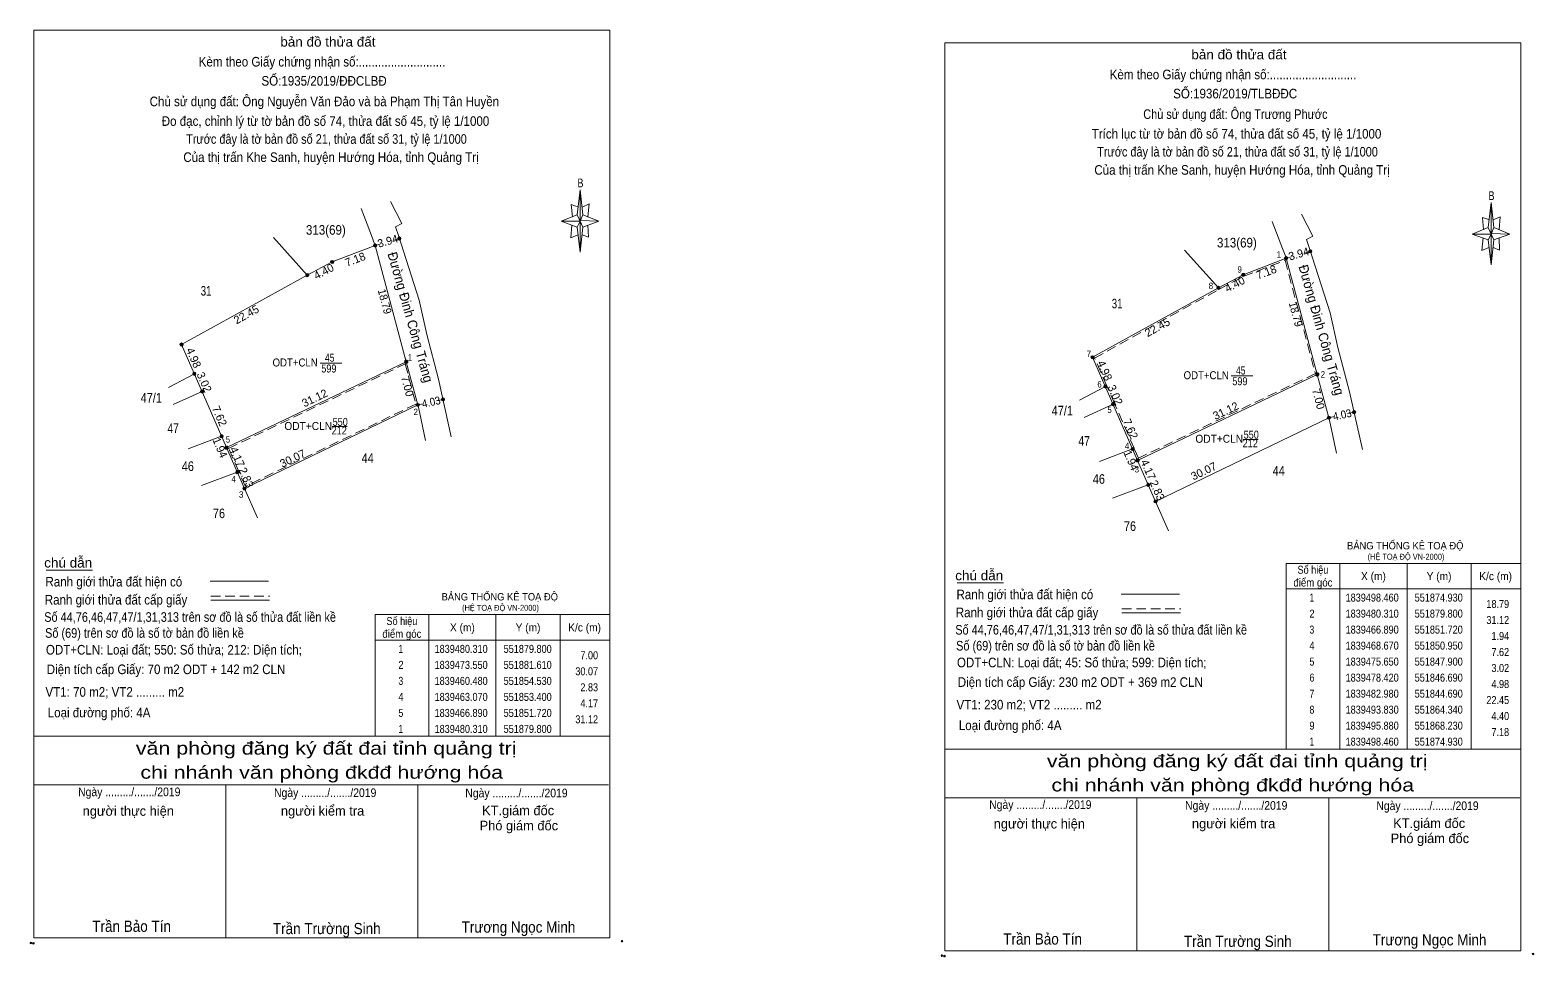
# Model space of a CAD drawing. Header units: metres. Extents: x 551352 to 551943, y 1839377 to 1839694.
# Drawn here: x 551708.1 to 551943, y 1839548.8 to 1839693.5 of the extents above; entities that cross this region are included whole.
import ezdxf
from ezdxf.enums import TextEntityAlignment as Align

# ---------------------------------------------------------------- set-up
doc = ezdxf.new("R2010")
doc.units = ezdxf.units.M
doc.header["$LTSCALE"] = 0.5
doc.header["$PDMODE"] = 32
doc.header["$PDSIZE"] = 0.25
doc.linetypes.add('DASH_DOUBLE_DOT', pattern=[9.2, 5, -1.2, 0.3, -1.2, 0.3, -1.2])
doc.linetypes.add('MEDIUM_DASHED', pattern=[4.5, 3, -1.5])
for name, color, linetype, lineweight in [('1', 7, 'MEDIUM_DASHED', 13), ('10', 7, 'Continuous', 13), ('13', 7, 'Continuous', 13), ('17', 7, 'Continuous', 13), ('2', 7, 'Continuous', 13), ('23', 7, 'Continuous', 13), ('5', 7, 'Continuous', 13), ('6', 7, 'Continuous', 13), ('63', 7, 'MEDIUM_DASHED', 13)]:
    doc.layers.add(name, color=color, linetype=linetype, lineweight=lineweight)

msp = doc.modelspace()

# ---------------------------------------------------------------- hatches: boundary and pattern name
at = {"layer": '10'}
for points in [[(551767.1, 1839641.75, 1), (551766.6, 1839641.75, 1)], [(551909.44, 1839639.76, 1), (551908.94, 1839639.76, 1)], [(551739.02, 1839628.33, 1), (551738.52, 1839628.33, 1)], [(551881.36, 1839626.34, 1), (551880.86, 1839626.34, 1)]]:
    msp.add_hatch(color=256, dxfattribs=at).paths.add_polyline_path(points)
at = {"layer": '13'}
for points in [[(551762.23, 1839659.9, 1), (551761.73, 1839659.9, 1)], [(551766.02, 1839660.98, 1), (551765.52, 1839660.98, 1)], [(551755.53, 1839657.32, 1), (551755.03, 1839657.32, 1)], [(551904.57, 1839657.91, 1), (551904.07, 1839657.91, 1)], [(551908.36, 1839658.99, 1), (551907.86, 1839658.99, 1)], [(551751.64, 1839655.27, 1), (551751.14, 1839655.27, 1)], [(551897.87, 1839655.33, 1), (551897.37, 1839655.33, 1)], [(551893.98, 1839653.28, 1), (551893.48, 1839653.28, 1)], [(551731.99, 1839644.42, 1), (551731.49, 1839644.42, 1)], [(551874.33, 1839642.43, 1), (551873.83, 1839642.43, 1)], [(551733.99, 1839639.86, 1), (551733.49, 1839639.86, 1)], [(551876.33, 1839637.87, 1), (551875.83, 1839637.87, 1)], [(551735.2, 1839637.09, 1), (551734.7, 1839637.09, 1)], [(551772.85, 1839635.85, 1), (551772.35, 1839635.85, 1)], [(551768.91, 1839634.99, 1), (551768.41, 1839634.99, 1)], [(551877.54, 1839635.1, 1), (551877.04, 1839635.1, 1)], [(551915.19, 1839633.86, 1), (551914.69, 1839633.86, 1)], [(551911.25, 1839633, 1), (551910.75, 1839633, 1)], [(551738.25, 1839630.11, 1), (551737.75, 1839630.11, 1)], [(551880.59, 1839628.12, 1), (551880.09, 1839628.12, 1)], [(551740.7, 1839624.51, 1), (551740.2, 1839624.51, 1)], [(551741.83, 1839621.92, 1), (551741.33, 1839621.92, 1)], [(551883.04, 1839622.52, 1), (551882.54, 1839622.52, 1)], [(551884.17, 1839619.93, 1), (551883.67, 1839619.93, 1)]]:
    msp.add_hatch(color=256, dxfattribs=at).paths.add_polyline_path(points)

# ---------------------------------------------------------------- linework, layer by layer
at = {"layer": '1'}
msp.add_lwpolyline([(551904.15, 1839657.58), (551908.89, 1839639.9), (551881.24, 1839626.68), (551880.57, 1839628.22), (551877.52, 1839635.2), (551876.31, 1839637.97), (551874.4, 1839642.32), (551893.85, 1839653.06), (551897.72, 1839655.1)], close=True, dxfattribs=at)
at = {"layer": '10'}
for p, q in [((551738.77, 1839628.33), (551766.85, 1839641.75)), ((551729.69, 1839637.74), (551733.74, 1839639.86)), ((551881.11, 1839626.34), (551909.19, 1839639.76)), ((551730.44, 1839635.04), (551734.95, 1839637.09)), ((551872.03, 1839635.75), (551876.08, 1839637.87)), ((551768.66, 1839634.99), (551741.58, 1839621.92)), ((551872.78, 1839633.05), (551877.29, 1839635.1)), ((551911, 1839633), (551883.92, 1839619.93)), ((551738, 1839630.11), (551732.8, 1839628.16)), ((551880.34, 1839628.12), (551875.14, 1839626.17)), ((551740.45, 1839624.51), (551734.86, 1839622.41)), ((551743.59, 1839617.34), (551741.58, 1839621.92)), ((551882.79, 1839622.52), (551877.2, 1839620.42)), ((551885.93, 1839615.35), (551883.92, 1839619.93))]:
    msp.add_line(p, q, dxfattribs=at)
for points in [[(551731.74, 1839644.42), (551751.39, 1839655.27), (551746.11, 1839661.17)], [(551761.98, 1839659.9), (551755.28, 1839657.32), (551751.39, 1839655.27)], [(551768.66, 1839634.99), (551766.85, 1839641.75), (551761.98, 1839659.9)], [(551874.08, 1839642.43), (551893.73, 1839653.28), (551888.45, 1839659.18)], [(551904.32, 1839657.91), (551897.62, 1839655.33), (551893.73, 1839653.28)], [(551911, 1839633), (551909.19, 1839639.76), (551904.32, 1839657.91)], [(551741.58, 1839621.92), (551738.77, 1839628.33), (551731.74, 1839644.42)], [(551883.92, 1839619.93), (551881.11, 1839626.34), (551874.08, 1839642.43)]]:
    msp.add_lwpolyline(points, dxfattribs=at)
at = {"layer": '10', "linetype": 'DASH_DOUBLE_DOT'}
for centre in [(551766.85, 1839641.75), (551909.19, 1839639.76), (551738.77, 1839628.33), (551881.11, 1839626.34)]:
    msp.add_circle(centre, 0.25, dxfattribs=at)
at = {"layer": '13'}
for p, q in [((551762.78, 1839660.13), (551761.98, 1839659.9)), ((551765.77, 1839660.98), (551765.01, 1839660.76)), ((551905.12, 1839658.14), (551904.32, 1839657.91)), ((551908.11, 1839658.99), (551907.35, 1839658.77)), ((551753.41, 1839641.54), (551756.79, 1839641.54)), ((551895.75, 1839639.55), (551899.13, 1839639.55)), ((551772.6, 1839635.85), (551771.58, 1839635.63)), ((551769.5, 1839635.17), (551768.66, 1839634.99)), ((551914.94, 1839633.86), (551913.92, 1839633.64)), ((551755.27, 1839631.61), (551757.6, 1839631.61)), ((551911.84, 1839633.18), (551911, 1839633)), ((551897.61, 1839629.62), (551899.94, 1839629.62))]:
    msp.add_line(p, q, dxfattribs=at)
for centre in [(551761.98, 1839659.9), (551765.77, 1839660.98), (551755.28, 1839657.32), (551904.32, 1839657.91), (551908.11, 1839658.99), (551751.39, 1839655.27), (551897.62, 1839655.33), (551893.73, 1839653.28), (551731.74, 1839644.42), (551874.08, 1839642.43), (551733.74, 1839639.86), (551876.08, 1839637.87), (551734.95, 1839637.09), (551772.6, 1839635.85), (551768.66, 1839634.99), (551877.29, 1839635.1), (551914.94, 1839633.86), (551911, 1839633), (551738, 1839630.11), (551880.34, 1839628.12), (551740.45, 1839624.51), (551741.58, 1839621.92), (551882.79, 1839622.52), (551883.92, 1839619.93)]:
    msp.add_circle(centre, 0.25, dxfattribs=at)
at = {"layer": '17'}
for p, q in [((551710.59, 1839609.19), (551717.83, 1839609.19)), ((551852.93, 1839607.2), (551860.17, 1839607.2))]:
    msp.add_line(p, q, dxfattribs=at)
at = {"layer": '2'}
for p, q in [((551770.37, 1839602.24), (551770.37, 1839583.24)), ((551780.87, 1839602.24), (551780.87, 1839583.24)), ((551790.87, 1839602.24), (551790.87, 1839583.24)), ((551761.97, 1839598.24), (551798.67, 1839598.24))]:
    msp.add_line(p, q, dxfattribs=at)
at = {"layer": '2', "linetype": 'MEDIUM_DASHED'}
msp.add_lwpolyline([(551766.69, 1839641.39), (551768.36, 1839635.13), (551741.71, 1839622.26), (551740.68, 1839624.61), (551739.1, 1839628.21)], close=True, dxfattribs=at)
at = {"layer": '2'}
msp.add_lwpolyline([(551761.97, 1839602.24), (551798.67, 1839602.24), (551798.67, 1839583.24), (551761.97, 1839583.24)], close=True, dxfattribs=at)
at = {"layer": '23'}
for p, q in [((551764.37, 1839666.78), (551766.15, 1839663.35)), ((551759.82, 1839665.65), (551761.42, 1839661.44)), ((551906.71, 1839664.79), (551908.49, 1839661.36)), ((551902.16, 1839663.66), (551903.76, 1839659.45)), ((551761.42, 1839661.44), (551761.91, 1839660.14)), ((551768.85, 1839651.36), (551765.62, 1839661.44)), ((551903.76, 1839659.45), (551904.25, 1839658.15)), ((551911.19, 1839649.37), (551907.96, 1839659.45)), ((551768.85, 1839651.36), (551770.06, 1839645.97)), ((551911.19, 1839649.37), (551912.4, 1839643.98)), ((551770.06, 1839645.97), (551771.89, 1839639.03)), ((551912.4, 1839643.98), (551914.23, 1839637.04)), ((551773.89, 1839630.03), (551771.89, 1839639.03)), ((551916.23, 1839628.04), (551914.23, 1839637.04)), ((551768.9, 1839633.9), (551768.66, 1839634.99)), ((551769.83, 1839629.45), (551768.9, 1839633.9)), ((551911.24, 1839631.91), (551911, 1839633)), ((551912.17, 1839627.46), (551911.24, 1839631.91))]:
    msp.add_line(p, q, dxfattribs=at)
for points in [[(551766.15, 1839663.35), (551765.18, 1839662.81), (551765.62, 1839661.44)], [(551908.49, 1839661.36), (551907.52, 1839660.82), (551907.96, 1839659.45)]]:
    msp.add_lwpolyline(points, dxfattribs=at)
at = {"layer": '5'}
for p, q in [((551793.54, 1839664.68), (551794.04, 1839668.58)), ((551935.88, 1839662.69), (551936.38, 1839666.59)), ((551794.44, 1839664.68), (551796.94, 1839663.68)), ((551793.54, 1839662.78), (551791.04, 1839663.68)), ((551794.44, 1839662.78), (551794.04, 1839658.88)), ((551795.24, 1839663.08), (551795.34, 1839661.18)), ((551935.88, 1839660.79), (551933.38, 1839661.69)), ((551936.78, 1839662.69), (551939.28, 1839661.69)), ((551795.34, 1839661.18), (551794.34, 1839661.58)), ((551936.78, 1839660.79), (551936.38, 1839656.89)), ((551937.68, 1839659.19), (551936.68, 1839659.59)), ((551937.58, 1839661.09), (551937.68, 1839659.19)), ((551708.67, 1839583.24), (551798.67, 1839583.24)), ((551851.01, 1839581.25), (551941.01, 1839581.25)), ((551708.67, 1839575.64), (551798.47, 1839575.64)), ((551708.67, 1839575.64), (551798.47, 1839575.64)), ((551708.67, 1839575.64), (551798.47, 1839575.64)), ((551738.67, 1839551.74), (551738.67, 1839575.64)), ((551768.67, 1839551.74), (551768.67, 1839575.64)), ((551851.01, 1839573.65), (551940.81, 1839573.65)), ((551851.01, 1839573.65), (551940.81, 1839573.65)), ((551851.01, 1839573.65), (551940.81, 1839573.65)), ((551881.01, 1839549.75), (551881.01, 1839573.65)), ((551911.01, 1839549.75), (551911.01, 1839573.65))]:
    msp.add_line(p, q, dxfattribs=at)
for points in [[(551708.67, 1839693.54), (551798.67, 1839693.54), (551798.67, 1839551.74), (551708.67, 1839551.74)], [(551851.01, 1839691.55), (551941.01, 1839691.55), (551941.01, 1839549.75), (551851.01, 1839549.75)], [(551794.04, 1839668.58), (551794.44, 1839664.68), (551794.04, 1839663.68)], [(551936.38, 1839666.59), (551936.78, 1839662.69), (551936.38, 1839661.69)], [(551794.04, 1839663.68), (551791.04, 1839663.68), (551793.54, 1839664.68), (551794.44, 1839662.78), (551796.94, 1839663.68), (551794.04, 1839663.78)], [(551794.04, 1839663.68), (551794.04, 1839658.88), (551793.54, 1839662.78)], [(551936.38, 1839661.69), (551933.38, 1839661.69), (551935.88, 1839662.69), (551936.78, 1839660.79), (551939.28, 1839661.69), (551936.38, 1839661.79)], [(551936.38, 1839661.69), (551936.38, 1839656.89), (551935.88, 1839660.79)]]:
    msp.add_lwpolyline(points, close=True, dxfattribs=at)
for points in [[(551794.34, 1839665.88), (551795.44, 1839666.38), (551795.24, 1839664.38)], [(551794.04, 1839663.68), (551793.54, 1839664.68), (551791.04, 1839663.68)], [(551793.74, 1839665.88), (551792.64, 1839666.28), (551792.84, 1839664.38)], [(551936.08, 1839663.89), (551934.98, 1839664.29), (551935.18, 1839662.39)], [(551936.68, 1839663.89), (551937.78, 1839664.39), (551937.58, 1839662.39)], [(551792.74, 1839663.08), (551792.54, 1839661.08), (551793.64, 1839661.58)], [(551794.04, 1839663.68), (551794.44, 1839662.78), (551796.94, 1839663.68)], [(551936.38, 1839661.69), (551935.88, 1839662.69), (551933.38, 1839661.69)], [(551936.38, 1839661.69), (551936.78, 1839660.79), (551939.28, 1839661.69)], [(551935.08, 1839661.09), (551934.88, 1839659.09), (551935.98, 1839659.59)], [(551798.67, 1839551.74), (551708.67, 1839551.74), (551708.67, 1839575.64)], [(551941.01, 1839549.75), (551851.01, 1839549.75), (551851.01, 1839573.65)]]:
    msp.add_lwpolyline(points, dxfattribs=at)
for p in [(551708.2, 1839550.97), (551708.6, 1839550.9), (551850.54, 1839548.98), (551850.94, 1839548.91)]:
    msp.add_point(p, dxfattribs=at)
at = {"layer": '6'}
for p, q in [((551736.19, 1839607.45), (551745.33, 1839607.45)), ((551878.53, 1839605.46), (551887.67, 1839605.46)), ((551736.33, 1839604.52), (551745.47, 1839604.52)), ((551878.67, 1839602.53), (551887.81, 1839602.53))]:
    msp.add_line(p, q, dxfattribs=at)
at = {"layer": '6', "linetype": 'MEDIUM_DASHED'}
for p, q in [((551736.33, 1839605.14), (551745.53, 1839605.14)), ((551878.67, 1839603.15), (551887.87, 1839603.15))]:
    msp.add_line(p, q, dxfattribs=at)
at = {"layer": '6'}
for p in [(551800.57, 1839551.24), (551942.91, 1839549.25)]:
    msp.add_point(p, dxfattribs=at)
at = {"layer": '63', "linetype": 'Continuous'}
for p, q in [((551912.71, 1839610.25), (551912.71, 1839581.25)), ((551923.21, 1839610.25), (551923.21, 1839581.25)), ((551933.21, 1839610.25), (551933.21, 1839581.25)), ((551904.31, 1839606.25), (551941.01, 1839606.25))]:
    msp.add_line(p, q, dxfattribs=at)
msp.add_lwpolyline([(551904.31, 1839610.25), (551941.01, 1839610.25), (551941.01, 1839581.25), (551904.31, 1839581.25)], close=True, dxfattribs=at)

# ---------------------------------------------------------------- texts
at = {"layer": '1', "width": 0.85}
for p in [(551754.76, 1839640.06), (551897.1, 1839638.07)]:
    msp.add_text('599', height=1.25, dxfattribs=at).set_placement(p, align=Align.CENTER)
at = {"layer": '1'}
for s, height, width, p in [('BẢNG THỐNG KÊ TOẠ ĐỘ ', 1.15, 0.95, (551913.84, 1839612.44)), ('(HỆ TOẠ ĐỘ VN-2000)', 0.93, 0.9, (551917.04, 1839610.82)), ('BẢNG THỐNG KÊ TOẠ ĐỘ ', 1.15, 0.95, (551772.37, 1839604.46)), ('(HỆ TOẠ ĐỘ VN-2000)', 0.93, 0.9, (551775.57, 1839602.84))]:
    msp.add_text(s, height=height, dxfattribs=dict(at, width=width)).set_placement(p)
at = {"layer": '13'}
for s, height, width, p in [('313(69)', 1.5, 0.9, (551754.285, 1839661.58)), ('313(69)', 1.5, 0.9, (551896.625, 1839659.59)), ('31', 1.5, 0.75, (551735.575, 1839652.07)), ('31', 1.5, 0.75, (551877.915, 1839650.08)), ('45', 1.25, 0.8, (551754.89, 1839641.74)), ('45', 1.25, 0.8, (551897.23, 1839639.75)), ('47/1', 1.5, 0.85, (551727.01, 1839635.35)), ('47/1', 1.5, 0.85, (551869.35, 1839633.36)), ('47', 1.5, 0.8, (551730.425, 1839630.61)), ('ODT+CLN', 1.25, 0.95, (551751.53, 1839631.08)), ('212', 1.25, 0.85, (551756.375, 1839630.38)), ('550', 1.25, 0.85, (551756.53, 1839631.72)), ('47', 1.5, 0.8, (551872.765, 1839628.62)), ('ODT+CLN', 1.25, 0.95, (551893.87, 1839629.09)), ('212', 1.25, 0.85, (551898.715, 1839628.39)), ('550', 1.25, 0.85, (551898.87, 1839629.73)), ('44', 1.5, 0.85, (551760.83, 1839625.95)), ('46', 1.5, 0.85, (551732.725, 1839624.67)), ('46', 1.5, 0.85, (551875.065, 1839622.68)), ('44', 1.5, 0.85, (551903.17, 1839623.96)), ('76', 1.5, 0.85, (551737.585, 1839617.31)), ('76', 1.5, 0.85, (551879.925, 1839615.32))]:
    msp.add_text(s, height=height, dxfattribs=dict(at, width=width)).set_placement(p, align=Align.CENTER)
for p in [(551764.1237, 1839659.9842), (551906.4637, 1839657.9942)]:
    msp.add_text('3.94', height=1.25, rotation=15.905, dxfattribs=at).set_placement(p, align=Align.CENTER)
for s, height, rotation, width, p in [('Đường Đinh Công Tráng', 1.5, 285.894, 0.95, (551766.7806, 1839648.4904)), ('Đường Đinh Công Tráng', 1.5, 285.894, 0.95, (551909.1206, 1839646.5004)), ('4.03', 1.25, 12.313, 0.9, (551770.8717, 1839634.8412)), ('4.03', 1.25, 12.313, 0.9, (551913.2117, 1839632.8512))]:
    msp.add_text(s, height=height, rotation=rotation, dxfattribs=dict(at, width=width)).set_placement(p, align=Align.CENTER)
at = {"layer": '13', "width": 0.9}
for p in [(551753.44, 1839641), (551895.78, 1839639.01)]:
    msp.add_text('ODT+CLN ', height=1.25, dxfattribs=at).set_placement(p, align=Align.RIGHT)
at = {"layer": '2'}
for s, rotation, p in [('7.00', 284.989, (551766.4365, 1839637.7616)), ('31.12', 25.544, (551752.8105, 1839635.5083)), ('7.00', 284.989, (551908.7765, 1839635.7716)), ('31.12', 25.544, (551895.1505, 1839633.5183)), ('4.17', 293.739, (551739.8656, 1839626.6366)), ('30.07', 25.764, (551749.3733, 1839626.079)), ('2.83', 293.571, (551741.2867, 1839623.3949)), ('4.17', 293.739, (551882.2056, 1839624.6466)), ('30.07', 25.764, (551891.7133, 1839624.089)), ('2.83', 293.571, (551883.6267, 1839621.4049))]:
    msp.add_text(s, height=1.25, rotation=rotation, dxfattribs=at).set_placement(p, align=Align.CENTER)
for s, width, p in [('Số hiệu', 0.85, (551766.17, 1839600.62)), ('X (m)', 0.95, (551775.62, 1839599.62)), ('Y (m)', 0.95, (551785.875, 1839599.62)), ('K/c (m)', 0.95, (551794.715, 1839599.62)), ('điểm góc', 0.9, (551766.17, 1839598.62)), (' 1', 0.75, (551765.82, 1839596.27)), ('1839480.310', 0.85, (551775.42, 1839596.27)), ('551879.800', 0.85, (551785.82, 1839596.27)), (' 2', 0.85, (551765.825, 1839593.77)), ('1839473.550', 0.85, (551775.42, 1839593.77)), ('551881.610', 0.85, (551785.82, 1839593.77)), (' 3', 0.8, (551765.815, 1839591.27)), ('1839460.480', 0.85, (551775.42, 1839591.27)), ('551854.530', 0.85, (551785.82, 1839591.27)), (' 4', 0.85, (551765.82, 1839588.77)), ('1839463.070', 0.85, (551775.42, 1839588.77)), ('551853.400', 0.85, (551785.82, 1839588.77)), (' 5', 0.8, (551765.825, 1839586.27)), ('1839466.890', 0.85, (551775.42, 1839586.27)), ('551851.720', 0.85, (551785.82, 1839586.27)), (' 1', 0.75, (551765.82, 1839583.77)), ('1839480.310', 0.85, (551775.42, 1839583.77)), ('551879.800', 0.85, (551785.82, 1839583.77))]:
    msp.add_text(s, height=1.25, dxfattribs=dict(at, width=width)).set_placement(p, align=Align.CENTER)
at = {"layer": '2', "width": 0.85}
for s, p in [('7.00', (551796.82, 1839595.27)), ('30.07', (551796.82, 1839592.77)), ('2.83', (551796.82, 1839590.27)), ('4.17', (551796.82, 1839587.77)), ('31.12', (551796.82, 1839585.27))]:
    msp.add_text(s, height=1.25, dxfattribs=at).set_placement(p, align=Align.RIGHT)
at = {"layer": '5'}
for s, height, width, p in [('bản đồ thửa đất', 1.5, 1.05, (551754.61, 1839690.96)), ('bản đồ thửa đất', 1.5, 1.05, (551896.95, 1839688.97)), ('Kèm theo Giấy chứng nhận số:...........................', 1.5, 0.9, (551753.69, 1839687.85)), ('Kèm theo Giấy chứng nhận số:...........................', 1.5, 0.9, (551896.03, 1839685.86)), ('SỐ:1935/2019/ĐĐCLBĐ', 1.5, 0.9, (551754.01, 1839684.86)), ('Chủ sử dụng đất: Ông Nguyễn Văn Đảo và bà Phạm Thị Tân Huyền', 1.5, 0.9, (551754.055, 1839681.65)), ('SỐ:1936/2019/TLBĐĐC', 1.5, 0.9, (551896.355, 1839682.87)), ('Chủ sử dụng đất: Ông Trương Phước', 1.5, 0.85, (551896.39, 1839679.66)), ('Đo đạc, chỉnh lý từ tờ bản đồ số 74, thửa đất số 45, tỷ lệ 1/1000 ', 1.5, 0.9, (551754.485, 1839678.58)), ('Trích lục từ tờ bản đồ số 74, thửa đất số 45, tỷ lệ 1/1000 ', 1.5, 0.9, (551896.825, 1839676.59)), ('Trước đây là tờ bản đồ số 21, thửa đất số 31, tỷ lệ 1/1000 ', 1.5, 0.85, (551754.62, 1839675.78)), ('Của thị trấn Khe Sanh, huyện Hướng Hóa, tỉnh Quảng Trị', 1.5, 0.9, (551755.09, 1839672.94)), ('Trước đây là tờ bản đồ số 21, thửa đất số 31, tỷ lệ 1/1000 ', 1.5, 0.85, (551896.96, 1839673.79)), ('Của thị trấn Khe Sanh, huyện Hướng Hóa, tỉnh Quảng Trị', 1.5, 0.9, (551897.43, 1839670.95)), ('B', 1.378, 0.75, (551794.07, 1839668.98)), ('B', 1.378, 0.75, (551936.41, 1839666.99)), ('văn phòng đăng ký đất đai tỉnh quảng trị', 2, 1.25, (551754.335, 1839580.38)), ('văn phòng đăng ký đất đai tỉnh quảng trị', 2, 1.25, (551896.675, 1839578.39)), ('chi nhánh văn phòng đkđđ hướng hóa', 2, 1.25, (551753.645, 1839576.62)), ('Ngày ........./......./2019', 1.35, 0.9, (551723.575, 1839573.89)), ('Ngày ........./......./2019', 1.35, 0.9, (551754.185, 1839573.76)), ('Ngày ........./......./2019', 1.35, 0.9, (551784.065, 1839573.71)), ('chi nhánh văn phòng đkđđ hướng hóa', 2, 1.25, (551895.985, 1839574.63)), ('Ngày ........./......./2019', 1.35, 0.9, (551865.915, 1839571.9)), ('Ngày ........./......./2019', 1.35, 0.9, (551896.525, 1839571.77)), ('Ngày ........./......./2019', 1.35, 0.9, (551926.405, 1839571.72)), ('Trần Bảo Tín', 1.75, 0.9, (551723.94, 1839552.7)), ('Trần Trường Sinh', 1.75, 0.9, (551754.43, 1839552.34)), ('Trương Ngọc Minh', 1.75, 0.9, (551784.385, 1839552.57)), ('Trần Bảo Tín', 1.75, 0.9, (551866.28, 1839550.71)), ('Trần Trường Sinh', 1.75, 0.9, (551896.77, 1839550.35)), ('Trương Ngọc Minh', 1.75, 0.9, (551926.725, 1839550.58))]:
    msp.add_text(s, height=height, dxfattribs=dict(at, width=width)).set_placement(p, align=Align.CENTER)
for s, p in [('người thực hiện', (551723.42, 1839570.83)), ('người kiểm tra', (551753.775, 1839570.85)), ('KT.giám đốc', (551784.325, 1839570.91)), ('Phó giám đốc', (551784.44, 1839568.55)), ('người thực hiện', (551865.76, 1839568.84)), ('người kiểm tra', (551896.115, 1839568.86)), ('KT.giám đốc', (551926.665, 1839568.92)), ('Phó giám đốc', (551926.78, 1839566.56))]:
    msp.add_text(s, height=1.5, dxfattribs=at).set_placement(p, align=Align.CENTER)
at = {"layer": '6'}
for s, width, p in [('chú dẫn', 1.05, (551710.28, 1839609.6)), ('Ranh giới thửa đất hiện có ', 0.9, (551710.48, 1839606.64)), ('chú dẫn', 1.05, (551852.62, 1839607.61)), ('Ranh giới thửa đất cấp giấy', 0.9, (551710.37, 1839603.82)), ('Ranh giới thửa đất hiện có ', 0.9, (551852.82, 1839604.65)), ('Ranh giới thửa đất cấp giấy', 0.9, (551852.71, 1839601.83)), ('Số 44,76,46,47,47/1,31,313 trên sơ đồ là số thửa đất liền kề', 0.85, (551710.29, 1839601.12)), ('Số 44,76,46,47,47/1,31,313 trên sơ đồ là số thửa đất liền kề', 0.85, (551852.63, 1839599.13)), ('Số (69) trên sơ đồ là số tờ bản đồ liền kề', 0.85, (551710.42, 1839598.63)), ('Số (69) trên sơ đồ là số tờ bản đồ liền kề', 0.85, (551852.76, 1839596.64)), ('ODT+CLN: Loại đất; 550: Số thửa; 212: Diện tích;', 0.9, (551710.55, 1839596.01)), ('Diện tích cấp Giấy: 70 m2 ODT + 142 m2 CLN', 0.9, (551710.68, 1839592.95)), ('ODT+CLN: Loại đất; 45: Số thửa; 599: Diện tích;', 0.9, (551852.89, 1839594.02)), ('Diện tích cấp Giấy: 230 m2 ODT + 369 m2 CLN', 0.9, (551853.02, 1839590.96)), ('VT1: 70 m2; VT2 ......... m2', 0.9, (551710.48, 1839589.42)), ('VT1: 230 m2; VT2 ......... m2', 0.9, (551852.82, 1839587.43)), ('Loại đường phố: 4A', 0.9, (551710.84, 1839586.2)), ('Loại đường phố: 4A', 0.9, (551853.18, 1839584.21))]:
    msp.add_text(s, height=1.5, dxfattribs=dict(at, width=width)).set_placement(p)
at = {"layer": '63'}
for s, rotation, p in [('4.40', 27.789, (551754.2536, 1839655.2882)), ('7.18', 21.06, (551759.1054, 1839657.1435)), ('4.40', 27.789, (551896.5936, 1839653.2982)), ('7.18', 21.06, (551901.4454, 1839655.1535)), ('22.45', 28.906, (551742.1679, 1839648.5714)), ('22.45', 28.906, (551884.5079, 1839646.5814)), ('4.98', 293.682, (551733.074, 1839642.106)), ('4.98', 293.682, (551875.414, 1839640.116)), ('3.02', 293.597, (551734.7104, 1839638.3052)), ('3.02', 293.597, (551877.0504, 1839636.3152)), ('7.62', 293.604, (551737.1006, 1839633.0052)), ('7.62', 293.604, (551879.4406, 1839631.0152)), ('1.94', 293.393, (551737.1848, 1839628.0731)), ('1.94', 293.393, (551879.5248, 1839626.0831))]:
    msp.add_text(s, height=1.25, rotation=rotation, dxfattribs=at).set_placement(p, align=Align.CENTER)
for s, height, width, p in [(' 1', 1, 0.9, (551903.51, 1839658.01)), (' 9', 1, 0.9, (551897.4, 1839655.64)), (' 8', 1, 0.95, (551892.92, 1839653.09)), (' 1', 1, 0.9, (551767.76, 1839641.93)), (' 7', 1, 0.95, (551873.84, 1839642.47)), (' 6', 1, 0.9, (551875.5, 1839637.71)), (' 2', 1, 0.9, (551910.4, 1839639.27)), (' 2', 1, 0.9, (551768.67, 1839633.41)), (' 5', 1, 0.9, (551877.06, 1839633.73)), (' 5', 1, 0.9, (551739.32, 1839629.11)), (' 4', 1, 0.95, (551879.81, 1839628.09)), (' 3', 1, 0.95, (551881.34, 1839624.45)), (' 4', 1, 0.95, (551740.23, 1839622.92)), (' 3', 1, 0.95, (551741.42, 1839620.5)), ('18.79', 1.25, 0.85, (551939.16, 1839603.28)), ('31.12', 1.25, 0.85, (551939.16, 1839600.78)), ('1.94', 1.25, 0.85, (551939.16, 1839598.28)), ('7.62', 1.25, 0.85, (551939.16, 1839595.78)), ('3.02', 1.25, 0.85, (551939.16, 1839593.28)), ('4.98', 1.25, 0.85, (551939.16, 1839590.78)), ('22.45', 1.25, 0.85, (551939.16, 1839588.28)), ('4.40', 1.25, 0.85, (551939.16, 1839585.78)), ('7.18', 1.25, 0.85, (551939.16, 1839583.28))]:
    msp.add_text(s, height=height, dxfattribs=dict(at, width=width)).set_placement(p, align=Align.RIGHT)
at = {"layer": '63', "width": 0.95}
for p in [(551762.8906, 1839650.997), (551905.2306, 1839649.007)]:
    msp.add_text('18.79', height=1.25, rotation=285.02, dxfattribs=at).set_placement(p, align=Align.CENTER)
at = {"layer": '63'}
for s, width, p in [('Số hiệu', 0.85, (551908.51, 1839608.63)), ('điểm góc', 0.9, (551908.51, 1839606.63)), ('X (m)', 0.95, (551917.96, 1839607.63)), ('Y (m)', 0.95, (551928.215, 1839607.63)), ('K/c (m)', 0.95, (551937.055, 1839607.63)), (' 1', 0.75, (551908.16, 1839604.28)), ('1839498.460', 0.85, (551917.76, 1839604.28)), ('551874.930', 0.85, (551928.16, 1839604.28)), (' 2', 0.85, (551908.165, 1839601.78)), ('1839480.310', 0.85, (551917.76, 1839601.78)), ('551879.800', 0.85, (551928.16, 1839601.78)), (' 3', 0.8, (551908.155, 1839599.28)), ('1839466.890', 0.85, (551917.76, 1839599.28)), ('551851.720', 0.85, (551928.16, 1839599.28)), (' 4', 0.85, (551908.16, 1839596.78)), ('1839468.670', 0.85, (551917.76, 1839596.78)), ('551850.950', 0.85, (551928.16, 1839596.78)), (' 5', 0.8, (551908.165, 1839594.28)), ('1839475.650', 0.85, (551917.76, 1839594.28)), ('551847.900', 0.85, (551928.16, 1839594.28)), (' 6', 0.85, (551908.165, 1839591.78)), ('1839478.420', 0.85, (551917.76, 1839591.78)), ('551846.690', 0.85, (551928.16, 1839591.78)), (' 7', 0.8, (551908.165, 1839589.28)), ('1839482.980', 0.85, (551917.76, 1839589.28)), ('551844.690', 0.85, (551928.16, 1839589.28)), (' 8', 0.8, (551908.165, 1839586.78)), ('1839493.830', 0.85, (551917.76, 1839586.78)), ('551864.340', 0.85, (551928.16, 1839586.78)), (' 9', 0.85, (551908.16, 1839584.28)), ('1839495.880', 0.85, (551917.76, 1839584.28)), ('551868.230', 0.85, (551928.16, 1839584.28)), (' 1', 0.75, (551908.16, 1839581.78)), ('1839498.460', 0.85, (551917.76, 1839581.78)), ('551874.930', 0.85, (551928.16, 1839581.78))]:
    msp.add_text(s, height=1.25, dxfattribs=dict(at, width=width)).set_placement(p, align=Align.CENTER)

doc.saveas('drawing.dxf')
